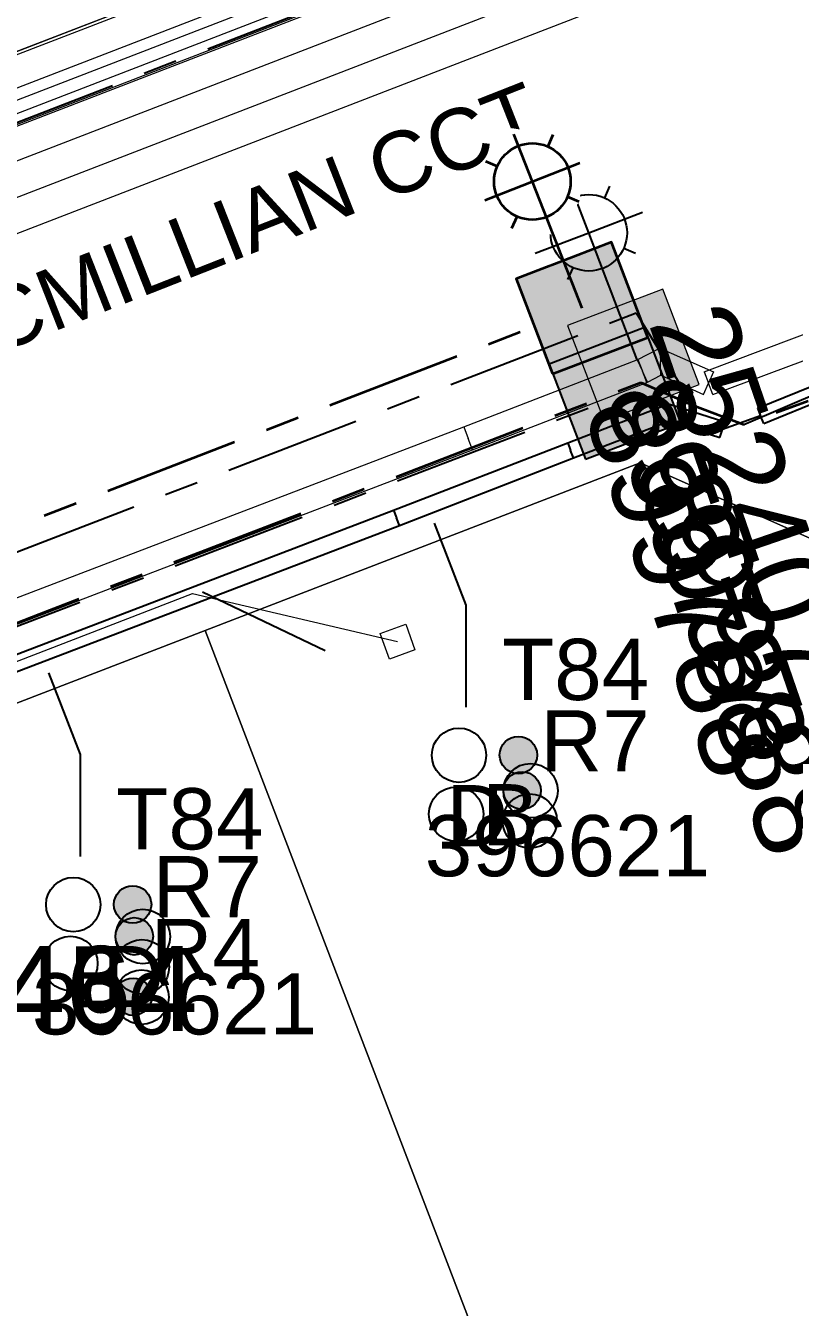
# Model space of a CAD drawing. Header units: metres. Extents: x 0 to 310918, y 0 to 6270107.
# Drawn here: x 310528.83 to 310551.44, y 6269682.89 to 6269720.59 of the extents above; entities that cross this region are included whole.
import ezdxf
from ezdxf import colors
from ezdxf.entities.mleader import LeaderData, LeaderLine
from ezdxf.enums import TextEntityAlignment as Align
from ezdxf.math import Vec2, Vec3

# ---------------------------------------------------------------- set-up
doc = ezdxf.new("R2010")
doc.units = ezdxf.units.M
doc.linetypes.add('Cable Exist UG', pattern=[7, 4, -1, 1, -1])
doc.linetypes.add('PHANTOMX2', pattern=[6.6, 3, -0.75, 0.2, -0.75, 0.2, -0.75, 0.2, -0.75])
doc.layers.get('0').update_dxf_attribs({"color": 6})
for name, color, linetype, lineweight in [('_User Miscellaneous1', 30, 'Continuous', 13), ('_User_LV_Exist', 5, 'Continuous', 35), ('Cadastre Developer_SP_NEW', 92, 'Continuous', 15), ('Cadastre Land Parcels_SP_EXT', 118, 'Continuous', 15), ('Cadastre Roads_SP_EXT', 218, 'Continuous', 15), ('Mains_LV_EXT', 163, 'Continuous', 25), ('Mains_LV_SL_EXT', 135, 'Continuous', 25), ('Services_SP_EXT', 42, 'PHANTOMX2', 20)]:
    doc.layers.add(name, color=color, linetype=linetype, lineweight=lineweight)
doc.layers.add('_User Miscellaneous10', color=252, linetype='Continuous', lineweight=13, plot=False, transparency=0.7)
doc.layers.add('_User Miscellaneous12', color=252, linetype='Continuous', lineweight=13, plot=False, transparency=0.75)
for name, color, linetype in [('Duct_SP_EXT', 30, 'Continuous'), ('Mains_SL_NEW_Hardwired', 2, 'Continuous'), ('SupportsUG_SP_LV_SL_EXT', 7, 'Continuous'), ('Trench_SP_EXT', 7, 'Continuous')]:
    doc.layers.add(name, color=color, linetype=linetype)
doc.layers.add('Features_HIDE', color=1, linetype='Continuous', plot=False)
doc.styles.add('COLUMN_LABEL', font='arial.ttf', dxfattribs={"height": 2})
doc.styles.add('iecARIAL', font='arial.ttf', dxfattribs={"height": 2})
doc.styles.add('POLE_LABEL', font='arial.ttf', dxfattribs={"height": 2})
doc.styles.add('SL_LABEL', font='arial.ttf', dxfattribs={"height": 2})
doc.styles.get("Standard").update_dxf_attribs({"font": 'arial.ttf'})

# ---------------------------------------------------------------- blocks, each defined once
blk = doc.blocks.new('COLUMN_EXT')
blk.add_hatch(color=256).paths.add_polyline_path([(1.5, -1.5), (1.5, 1.5), (-1.5, 1.5), (-1.5, -1.5)])
blk.add_lwpolyline([(1.5, 1.5), (-1.5, 1.5), (-1.5, -1.5), (1.5, -1.5)], close=True)
at = {"flags": 1}
blk.add_attdef('Z', (-1.813, 2.351), '', height=0.2, rotation=180, dxfattribs=at)
at = {"flags": 9}
for tag, p in [('SUBURB', (-1.813, 1.8)), ('NOTES', (-1.813, 2)), ('STREETNAME', (-1.813, 1.6)), ('LOCATION', (-1.813, 1.4)), ('LEGEND', (-1.813, 1.2)), ('OWNED_BY', (-1.813, 0.6)), ('USAGE', (-1.813, 1)), ('STATE', (-1.813, 0.8)), ('COLUMN_TYPE', (-1.813, 0.4))]:
    blk.add_attdef(tag, text='', height=0.2, rotation=180, dxfattribs=at).set_placement(p, align=Align.MIDDLE_LEFT)
for tag, style, p in [('STRUCTURE_PLANT_NUMBER', 'POLE_LABEL', (-1.813, -0.031)), ('STREET_CODE', 'COLUMN_LABEL', (-1.813, 0.2))]:
    blk.add_attdef(tag, text='', height=0.2, rotation=180, dxfattribs=dict(at, style=style)).set_placement(p, align=Align.MIDDLE_LEFT)
at = {"style": 'COLUMN_LABEL', "width": 0.9, "flags": 8}
blk.add_attdef('ASSET_NUM', text='', height=2, rotation=270, dxfattribs=at).set_placement((2, -4), align=Align.MIDDLE_LEFT)
blk = doc.blocks.new('DUCT_EXT')
blk.add_circle((0, 0.8), 0.8)
at = {"flags": 1}
blk.add_attdef('Z', (0, 0), '', height=0.2, dxfattribs=at)
at = {"flags": 9}
for tag, p in [('DUCT_CODE', (0, 0)), ('XSECT_TYPE', (0, -0.2)), ('FB_REFERENCE', (0, -0.4)), ('STATE', (0, -0.6)), ('NOTES', (0, -0.8))]:
    blk.add_attdef(tag, text='', height=0.2, dxfattribs=at).set_placement(p, align=Align.MIDDLE_LEFT)
blk = doc.blocks.new('*U379')
at = {"width": 0.9}
blk.add_attdef('LNUMBER', text='', height=1, rotation=110.9022, dxfattribs=at).set_placement((-1.563, 6.896), align=Align.MIDDLE_LEFT)
at = {"flags": 9}
for tag, p in [('LRATECODE', (-7.4, 0)), ('LOUTREACHVOCAB', (-7.2, 0)), ('LOUTREACH', (-7, 0)), ('LANTNUMBER', (-6.6, 0)), ('LNEW', (-6.4, 0)), ('LMASTVOCAB', (-6.2, 0)), ('LMAST', (-6, 0)), ('LLAMPVOCAB', (-5.8, 0)), ('LLAMP', (-5.6, 0)), ('LEXIST', (-5.4, 0)), ('LCHARGE3PERCENT', (-5.2, 0)), ('LCHARGE3', (-5, 0)), ('LCHARGE2PERCENT', (-4.8, 0)), ('LCHARGE2', (-4.6, 0)), ('LCHARGE1PERCENT', (-4.4, 0)), ('LCHARGE1', (-4.2, 0)), ('LCATEGORY', (-4, 0)), ('LBRACKETVOCAB', (-3.8, 0)), ('LBRACKET', (-3.6, 0)), ('LKINGHEIGHT', (-3.4, 0)), ('CREPLACE', (-3.2, 0)), ('CREMOVE', (-3, 0)), ('CNUMBER', (-2.8, 0)), ('CNEW', (-2.6, 0)), ('CEXIST', (-2.4, 0)), ('USAGE', (-2.2, 0)), ('STATE', (-2, 0)), ('OWNED_BY', (-1.8, 0)), ('ORIENTATION', (-1.6, 0)), ('OPERATING_VOLTAGE', (-1.4, 0)), ('NO_PHASES', (-1.2, 0)), ('LANTERN_TYPE', (-1, 0)), ('LANTERN_PURPOSE', (-0.8, 0)), ('CONTROL_TYPE', (-0.6, 0)), ('CONSTRUCTED_VOLTAGE', (-0.4, 0))]:
    blk.add_attdef(tag, text='', height=0.001, rotation=270, dxfattribs=at).set_placement(p, align=Align.MIDDLE_LEFT)
at = {"style": 'SL_LABEL', "flags": 9}
blk.add_attdef('STREET_CODE', text='', height=0.001, rotation=270, dxfattribs=at).set_placement((0.001, 0), align=Align.MIDDLE_LEFT)
at = {"flags": 1}
blk.add_attdef('Z', (0, 0), '', height=0.001, rotation=270, dxfattribs=at)
at = {"flags": 9}
for tag, p in [('LREMOVE', (0, -7.6)), ('LREPLACE', (0, -7.8)), ('LTYPE', (0, -8)), ('LTYPEVOCAB', (0, -8.2)), ('LEGEND', (0, -8.4)), ('SUBURB', (0, -8.6)), ('STREETNAME', (0, -8.8)), ('LOCATION', (0, -9)), ('NOTES', (0, -9.2)), ('MAINTAINED_BY', (0, -9.863))]:
    blk.add_attdef(tag, text='', height=0.001, dxfattribs=at).set_placement(p, align=Align.MIDDLE_LEFT)
blk.add_attdef('OPERATED_BY', (0, -9.607), '', height=0.001, dxfattribs=at)
at = {"layer": 'Features_HIDE', "width": 0.9}
blk.add_attdef('ASSET_NUM', text='', height=1, rotation=110.9022, dxfattribs=at).set_placement((-3.432, 6.183), align=Align.MIDDLE_LEFT)
at = {"transparency": 33554651}
blk.add_wipeout([(-2.029, 5.313), (-0.815, 5.106), (0.149, 4.339), (-0.058, 3.124), (-0.825, 2.16), (-2.04, 2.367), (-3.004, 3.135), (-2.796, 4.349)], dxfattribs=at)
for p, q in [((-1.427, 3.737), (-2.029, 5.313)), ((-0.815, 5.106), (-0.968, 4.764)), ((-2.796, 4.349), (-2.454, 4.196)), ((-1.427, 3.737), (0.149, 4.339)), ((-3.004, 3.135), (-1.427, 3.737)), ((0, 0), (-1.427, 3.737)), ((-0.058, 3.124), (-0.4, 3.277)), ((-2.04, 2.367), (-1.886, 2.71))]:
    blk.add_line(p, q)
blk.add_circle((-1.427, 3.737), 1.125)
blk = doc.blocks.new('CCP_EXT')
at = {"flags": 9}
for tag, p in [('OWNED_BY', (0, -1)), ('USAGE', (0, -1.2)), ('LEGEND', (0, -1.4)), ('LIFE_SUPPORT', (0, -1.6)), ('STATE', (0, -1.8)), ('NOTES', (0, -2))]:
    blk.add_attdef(tag, text='', height=0.2, dxfattribs=at).set_placement(p, align=Align.MIDDLE_LEFT)
at = {"transparency": 33554651}
blk.add_wipeout([(0, 0.566), (0.566, 0), (0, -0.566), (-0.566, 0)], dxfattribs=at)
blk.add_lwpolyline([(-0.566, 0), (0, 0.566), (0.566, 0), (0, -0.566), (-0.566, 0)])
at = {"flags": 1}
blk.add_attdef('Z', (0, 0), '', height=0.2, dxfattribs=at)
at = {"flags": 9}
for tag, p in [('CCP_TYPE', (0, 0)), ('CONSTRUCTED_VOLTAGE', (0, -0.2)), ('NO_PHASES', (0, -0.4)), ('OPERATING_VOLTAGE', (0, -0.6)), ('ORIENTATION', (0, -0.8))]:
    blk.add_attdef(tag, text='', height=0.2, dxfattribs=at).set_placement(p, align=Align.MIDDLE_LEFT)
blk = doc.blocks.new('CABLE_LARGE_EXT')
h = blk.add_hatch(color=256)
edge = h.paths.add_edge_path()
edge.add_arc((0, 0.55), 0.55, 0, 360)
blk.add_circle((0, 0.55), 0.55)
at = {"flags": 1}
blk.add_attdef('Z', (0, 0), '', height=0.2, dxfattribs=at)
at = {"flags": 9}
for tag, p in [('COND_CODE', (0, 0)), ('STATE', (0, -0.4)), ('FB_REFERENCE', (0, -0.2)), ('XSECT_SIZE', (0, -0.6)), ('NOTES', (0, -0.8))]:
    blk.add_attdef(tag, text='', height=0.2, dxfattribs=at).set_placement(p, align=Align.MIDDLE_LEFT)
blk = doc.blocks.new('PILLAR_EXT')
blk.add_hatch(color=256).paths.add_polyline_path([(-2.5, 1), (-2.5, -1), (2.5, -1), (2.5, 1)])
for p, q in [((0, 1), (0, -1)), ((-2.5, 0), (2.5, 0))]:
    blk.add_line(p, q)
at = {"ltscale": 10}
blk.add_line((2.5, 0), (-2.5, 0), dxfattribs=at)
blk.add_lwpolyline([(-2.5, -1), (-1.25, -1), (1.25, -1), (2.5, -1), (2.5, 1), (-2.5, 1)], close=True)
at = {"width": 0.9, "flags": 8}
blk.add_attdef('ASSET_NUM', text='', height=2, rotation=90, dxfattribs=at).set_placement((-2, 4), align=Align.MIDDLE_LEFT)
for tag, p, flags in [('OWNED_BY', (0, -0.2), 9), ('STATE', (0, -0.4), 9), ('SUPPORT_TYPE', (0, -0.6), 9), ('USAGE', (0, -0.8), 9), ('LEGEND', (0, -1), 9), ('LOCATION', (0, -1.2), 9), ('NOTES', (0, -1.4), 9), ('PARENT', (0, -1.6), 9), ('STREETNAME', (0, -1.8), 9), ('SUBURB', (0, -2), 1)]:
    blk.add_attdef(tag, p, '', height=0.2, dxfattribs=dict(flags=flags))
blk = doc.blocks.new('*U394')
at = {"style": 'SL_LABEL'}
for tag, height, rotation, flags, p in [('ASSET_NUM', 1, 111.4198, 8, (-3.487, 6.151)), ('STREET_CODE', 0.001, 270, 9, (0.001, 0))]:
    blk.add_attdef(tag, text='', height=height, rotation=rotation, dxfattribs=dict(at, flags=flags)).set_placement(p, align=Align.MIDDLE_LEFT)
for tag, height, rotation, flags, p in [('LNUMBER', 1, 111.4198, 8, (-1.625, 6.882)), ('LRATECODE', 0.2, 270, 9, (-1.4, 1.8)), ('LREMOVE', 0.2, 270, 9, (-1.4, 1.6)), ('LREPLACE', 0.2, 270, 9, (-1.4, 1.4)), ('LTYPE', 0.2, 270, 9, (-1.4, 1.2)), ('LTYPEVOCAB', 0.2, 270, 9, (-1.4, 1)), ('LEGEND', 0.2, 270, 9, (-1.4, 0.8)), ('SUBURB', 0.2, 270, 9, (-1.4, 0.6)), ('STREETNAME', 0.2, 270, 9, (-1.4, 0.4)), ('LOCATION', 0.2, 270, 9, (-1.4, 0.2)), ('LNEW', 0.2, 270, 9, (-6.4, 0)), ('LMASTVOCAB', 0.2, 270, 9, (-6.2, 0)), ('LMAST', 0.2, 270, 9, (-6, 0)), ('LLAMPVOCAB', 0.2, 270, 9, (-5.8, 0)), ('LLAMP', 0.2, 270, 9, (-5.6, 0)), ('LEXIST', 0.2, 270, 9, (-5.4, 0)), ('LCHARGE3PERCENT', 0.2, 270, 9, (-5.2, 0)), ('LCHARGE3', 0.2, 270, 9, (-5, 0)), ('LCHARGE2PERCENT', 0.2, 270, 9, (-4.8, 0)), ('LCHARGE2', 0.2, 270, 9, (-4.6, 0)), ('LCHARGE1PERCENT', 0.2, 270, 9, (-4.4, 0)), ('LCHARGE1', 0.2, 270, 9, (-4.2, 0)), ('LCATEGORY', 0.2, 270, 9, (-4, 0)), ('LBRACKETVOCAB', 0.2, 270, 9, (-3.8, 0)), ('LBRACKET', 0.2, 270, 9, (-3.6, 0)), ('LKINGHEIGHT', 0.2, 270, 9, (-3.4, 0)), ('CREPLACE', 0.2, 270, 9, (-3.2, 0)), ('CREMOVE', 0.2, 270, 9, (-3, 0)), ('CNUMBER', 0.2, 270, 9, (-2.8, 0)), ('CNEW', 0.2, 270, 9, (-2.6, 0)), ('CEXIST', 0.2, 270, 9, (-2.4, 0)), ('USAGE', 0.2, 270, 9, (-2.2, 0)), ('STATE', 0.2, 270, 9, (-2, 0)), ('OWNED_BY', 0.2, 270, 9, (-1.8, 0)), ('ORIENTATION', 0.2, 270, 9, (-1.6, 0)), ('OPERATING_VOLTAGE', 0.2, 270, 9, (-1.4, 0)), ('NOTES', 0.2, 270, 9, (-1.4, 0)), ('NO_PHASES', 0.2, 270, 9, (-1.2, 0)), ('LANTERN_TYPE', 0.2, 270, 9, (-1, 0)), ('LANTERN_PURPOSE', 0.2, 270, 9, (-0.8, 0)), ('CONTROL_TYPE', 0.2, 270, 9, (-0.6, 0)), ('CONSTRUCTED_VOLTAGE', 0.2, 270, 9, (-0.4, 0)), ('MAINTAINED_BY', 0.2, 270, 9, (-1.4, -0.663))]:
    blk.add_attdef(tag, text='', height=height, rotation=rotation, dxfattribs=dict(flags=flags)).set_placement(p, align=Align.MIDDLE_LEFT)
for tag, p, height, flags in [('Z', (0, 0), 0.001, 1), ('OPERATED_BY', (-1.4, -0.407), 0.2, 9)]:
    blk.add_attdef(tag, p, '', height=height, rotation=270, dxfattribs=dict(flags=flags))
at = {"transparency": 33554651}
blk.add_wipeout([(-2.077, 5.295), (-0.861, 5.098), (0.11, 4.34), (-0.086, 3.124), (-0.844, 2.153), (-2.061, 2.349), (-3.032, 3.107), (-2.836, 4.324)], dxfattribs=at)
for p, q in [((-1.872, 4.771), (-2.009, 5.12)), ((-0.913, 2.327), (-2.009, 5.12)), ((-0.861, 5.098), (-1.011, 4.755)), ((-2.857, 3.176), (-0.064, 4.272)), ((-2.836, 4.324), (-2.492, 4.174)), ((-0.413, 4.135), (-0.064, 4.272)), ((-2.857, 3.176), (-2.508, 3.313)), ((-0.086, 3.124), (-0.43, 3.274)), ((-2.061, 2.349), (-1.911, 2.693)), ((0, 0), (-1.05, 2.676))]:
    blk.add_line(p, q)
blk.add_circle((-1.461, 3.724), 1.125)
at = {"flags": 9}
for tag, p in [('LANTNUMBER', (-1.4, 2.6)), ('LOUTREACH', (-1.4, 2.2)), ('LOUTREACHVOCAB', (-1.4, 2))]:
    blk.add_attdef(tag, text='', height=0.2, rotation=270, dxfattribs=at).set_placement(p, align=Align.MIDDLE_LEFT)

msp = doc.modelspace()

# ---------------------------------------------------------------- linework, layer by layer
at = {"layer": '_User Miscellaneous1'}
for p, q in [((310542.356, 6269723.721), (310517.434, 6269714.096)), ((310542.893, 6269723.156), (310517.693, 6269713.424)), ((310541.713, 6269708.785), (310541.843, 6269708.449)), ((310541.972, 6269708.113), (310541.843, 6269708.449))]:
    msp.add_line(p, q, dxfattribs=at)
at = {"layer": 'Cadastre Land Parcels_SP_EXT', "linetype": 'Continuous'}
for points in [[(310546.604, 6269674.171), (310561.966, 6269680.086), (310555.467, 6269696.634), (310552.066, 6269705.432), (310546.905, 6269707.731), (310534.109, 6269702.797), (310545.269, 6269673.658), (310546.604, 6269674.171)], [(310532.395, 6269668.7), (310545.269, 6269673.658), (310534.109, 6269702.797), (310520.776, 6269697.657), (310531.933, 6269668.522), (310532.395, 6269668.7)]]:
    msp.add_lwpolyline(points, close=True, dxfattribs=at)
at = {"layer": 'Duct_SP_EXT'}
for p in [(310539.648, 6269706.339), (310539.821, 6269705.891)]:
    msp.add_line(p, (310539.734, 6269706.115), dxfattribs=at)
for points in [[(310541.787, 6269700.543), (310541.787, 6269703.541), (310540.855, 6269705.952)], [(310530.444, 6269696.149), (310530.444, 6269699.148), (310529.511, 6269701.558)]]:
    msp.add_lwpolyline(points, dxfattribs=at)
at = {"layer": 'Trench_SP_EXT', "linetype": 'Cable Exist UG'}
msp.add_lwpolyline([(310534.032, 6269703.936), (310537.967, 6269702.057)], dxfattribs=at)

# ---------------------------------------------------------------- block references
at = {"layer": '_User_LV_Exist'}
ref = msp.add_blockref('PILLAR_EXT', (310520.151, 6269699.71), dxfattribs=dict(at, rotation=201.2093778368722))
ref.add_attrib('ASSET_NUM', 'S131464', dxfattribs={"layer": '0', "height": 2.5, "style": 'iecARIAL'}).set_placement((310519.908, 6269692.267), align=Align.MIDDLE_LEFT)
at = {"layer": 'Duct_SP_EXT'}
for name, p, rotation in [('DUCT_EXT', (310540.775, 6269699.135), 269.6869114406522), ('CABLE_LARGE_EXT', (310542.771, 6269699.14), 269.469498664799), ('DUCT_EXT', (310542.88, 6269698.092), 269.6102388189747), ('CABLE_LARGE_EXT', (310542.88, 6269698.092), 269.9999999999998), ('DUCT_EXT', (310540.692, 6269697.402), 269.8265272703563), ('DUCT_EXT', (310542.856, 6269697.203), 269.5398028192975), ('DUCT_EXT', (310529.431, 6269694.741), 269.6869114406522), ('CABLE_LARGE_EXT', (310531.427, 6269694.746), 269.469498664799), ('DUCT_EXT', (310531.476, 6269693.804), 269.6102388189747), ('CABLE_LARGE_EXT', (310531.476, 6269693.804), 269.9999999999998), ('DUCT_EXT', (310529.348, 6269693.008), 269.8265272703563), ('DUCT_EXT', (310531.452, 6269692.914), 269.5398028192975), ('DUCT_EXT', (310531.44, 6269692.024), 269.3704013703346), ('CABLE_LARGE_EXT', (310531.44, 6269692.024), 270.4034847538475)]:
    msp.add_blockref(name, p, dxfattribs=dict(at, rotation=rotation))
at = {"layer": 'SupportsUG_SP_LV_SL_EXT'}
ref = msp.add_blockref('COLUMN_EXT', (310546.162, 6269709.77), dxfattribs=dict(at, rotation=200.9034677323226))
ref.add_attrib('ASSET_NUM', '899788', dxfattribs={"layer": '0', "height": 2.5, "rotation": 288.9942, "style": 'COLUMN_LABEL'}).set_placement((310548.162, 6269710.52), align=Align.TOP_LEFT)

# ---------------------------------------------------------------- texts
at = {"layer": 'Duct_SP_EXT'}
for s, p in [('R7', (310543.97, 6269698.653)), ('T84', (310531.494, 6269696.361)), ('D', (310541.203, 6269696.453)), ('B', (310542.25, 6269696.481)), ('396621', (310540.568, 6269695.57)), ('R7', (310532.566, 6269694.364)), ('R4', (310532.51, 6269692.517)), ('D', (310531.082, 6269691.723)), ('B', (310530.105, 6269691.712)), ('396621', (310529.014, 6269690.919))]:
    msp.add_text(s, height=1.8, dxfattribs=at).set_placement(p)

# ---------------------------------------------------------------- next in the draw order: block references
at = {"layer": 'Features_HIDE'}
ref = msp.add_blockref('*U379', (310546.819, 6269710.76), dxfattribs=at)
ref.add_attrib('ASSET_NUM', '252407', dxfattribs={"height": 2.5, "rotation": 288.9942, "style": 'iecARIAL'}).set_placement((310548.319, 6269712.26), align=Align.MIDDLE_LEFT)
at = {"layer": 'Services_SP_EXT', "rotation": 154.9377606895889}
msp.add_blockref('CCP_EXT', (310539.768, 6269702.472), dxfattribs=at)

# ---------------------------------------------------------------- next in the draw order: linework, layer by layer
at = {"layer": '_User Miscellaneous1'}
for p, q in [((310548.786, 6269710.41), (310570.305, 6269718.495)), ((310549.039, 6269709.736), (310570.559, 6269717.821)), ((310546.819, 6269710.76), (310547.486, 6269711.102)), ((310547.486, 6269711.102), (310549.059, 6269710.402)), ((310547.486, 6269711.102), (310547.497, 6269710.703)), ((310541.713, 6269708.785), (310546.837, 6269710.766)), ((310546.837, 6269710.766), (310546.819, 6269710.76)), ((310546.819, 6269710.76), (310546.967, 6269710.431)), ((310546.837, 6269710.766), (310546.967, 6269710.431)), ((310547.508, 6269710.304), (310547.497, 6269710.703)), ((310547.097, 6269710.095), (310546.967, 6269710.431)), ((310547.114, 6269710.102), (310546.967, 6269710.431)), ((310547.114, 6269710.102), (310547.508, 6269710.304)), ((310547.508, 6269710.304), (310548.766, 6269709.744)), ((310548.786, 6269710.41), (310548.912, 6269710.073)), ((310549.059, 6269710.402), (310548.912, 6269710.073)), ((310541.972, 6269708.113), (310547.097, 6269710.095)), ((310547.097, 6269710.095), (310547.114, 6269710.102)), ((310548.766, 6269709.744), (310548.912, 6269710.073)), ((310549.039, 6269709.736), (310548.912, 6269710.073)), ((310523.062, 6269701.659), (310541.713, 6269708.785)), ((310523.319, 6269700.986), (310541.972, 6269708.113))]:
    msp.add_line(p, q, dxfattribs=at)
at = {"layer": '_User Miscellaneous10', "linetype": 'Continuous', "flags": 128}
for points in [[(310380.408, 6269740.401), (310384.39, 6269749.352), (310514.931, 6269799.498), (310523.881, 6269795.522), (310549.071, 6269729.804), (310545.085, 6269720.851), (310414.636, 6269670.457), (310405.683, 6269674.445)], [(310381.489, 6269740.372), (310385.135, 6269748.567), (310514.903, 6269798.416), (310523.096, 6269794.776), (310547.989, 6269729.832), (310544.34, 6269721.635), (310414.664, 6269671.54), (310406.469, 6269675.19)], [(310382.571, 6269740.344), (310385.881, 6269747.782), (310514.875, 6269797.334), (310522.311, 6269794.031), (310546.907, 6269729.861), (310543.594, 6269722.419), (310414.691, 6269672.622), (310407.254, 6269675.935)], [(310383.653, 6269740.315), (310386.626, 6269746.997), (310514.847, 6269796.252), (310521.525, 6269793.285), (310545.825, 6269729.889), (310542.848, 6269723.203), (310414.718, 6269673.705), (310408.04, 6269676.68)], [(310384.735, 6269740.287), (310387.371, 6269746.212), (310514.82, 6269795.17), (310520.74, 6269792.54), (310544.743, 6269729.918), (310542.103, 6269723.987), (310414.745, 6269674.787), (310408.825, 6269677.425)]]:
    msp.add_lwpolyline(points, close=True, dxfattribs=at)
at = {"layer": '_User Miscellaneous10', "color": 4, "linetype": 'Continuous', "flags": 128}
msp.add_lwpolyline([(310383.978, 6269740.307), (310386.849, 6269746.761), (310514.839, 6269795.927), (310521.29, 6269793.062), (310545.501, 6269729.898), (310542.625, 6269723.438), (310414.726, 6269674.03), (310408.275, 6269676.903)], close=True, dxfattribs=at)
at = {"layer": '_User Miscellaneous10', "linetype": 'Continuous', "flags": 128}
msp.add_lwpolyline([(310385.817, 6269740.258), (310388.116, 6269745.427), (310514.792, 6269794.088), (310519.955, 6269791.795), (310543.661, 6269729.946), (310541.357, 6269724.771), (310414.773, 6269675.87), (310409.611, 6269678.169), (310385.817, 6269740.258)], dxfattribs=at)
at = {"layer": '_User Miscellaneous12'}
msp.add_lwpolyline([(310520.097, 6269699.603), (310522.928, 6269699.711), (310522.928, 6269699.711), (310533.735, 6269703.891), (310539.768, 6269702.472)], dxfattribs=at)
at = {"layer": '_User_LV_Exist', "color": 3, "linetype": 'Cable Exist UG', "flags": 128}
msp.add_lwpolyline([(310520.151, 6269699.71), (310529.225, 6269703.281), (310529.225, 6269703.281), (310546.92, 6269710.093), (310548.456, 6269709.426), (310548.456, 6269709.426), (310549.952, 6269708.859), (310567.02, 6269715.134)], dxfattribs=at)
at = {"layer": '_User_LV_Exist', "linetype": 'Cable Exist UG', "flags": 128}
msp.add_lwpolyline([(310520.151, 6269699.71), (310521.936, 6269703.314), (310543.792, 6269711.745)], dxfattribs=at)
at = {"layer": 'Cadastre Developer_SP_NEW', "linetype": 'Continuous'}
for points in [[(310541.357, 6269724.771), (310543.661, 6269729.946), (310537.382, 6269746.285), (310506.888, 6269734.597), (310514.62, 6269714.463), (310541.357, 6269724.771)], [(310546.604, 6269674.171), (310561.966, 6269680.086), (310555.467, 6269696.634), (310552.066, 6269705.432), (310546.905, 6269707.731), (310534.109, 6269702.797), (310545.269, 6269673.658), (310546.604, 6269674.171)], [(310532.395, 6269668.7), (310545.269, 6269673.658), (310534.109, 6269702.797), (310520.776, 6269697.657), (310531.933, 6269668.522), (310532.395, 6269668.7)]]:
    msp.add_lwpolyline(points, close=True, dxfattribs=at)
at = {"layer": 'Cadastre Roads_SP_EXT', "linetype": 'Continuous'}
for points in [[(310540.556, 6269724.36), (310513.819, 6269714.052), (310440.332, 6269685.72), (310413.937, 6269675.543)], [(310546.904, 6269707.73), (310552.066, 6269705.432), (310555.467, 6269696.634), (310561.966, 6269680.086), (310572.879, 6269652.068), (310593.027, 6269659.95), (310590.232, 6269667.084), (310586.583, 6269676.398), (310582.934, 6269685.711), (310579.285, 6269695.024), (310575.633, 6269704.343), (310572.169, 6269713.369)], [(310420.286, 6269658.916), (310433.083, 6269663.849), (310450.396, 6269670.524), (310463.729, 6269675.664), (310477.062, 6269680.804), (310492.252, 6269686.66), (310507.441, 6269692.517), (310520.776, 6269697.657), (310534.109, 6269702.797), (310546.905, 6269707.731)]]:
    msp.add_lwpolyline(points, dxfattribs=at)
at = {"layer": 'Duct_SP_EXT'}
for p, q in [((310550.355, 6269709.336), (310569.797, 6269717.247)), ((310550.536, 6269708.891), (310569.978, 6269716.803)), ((310544.772, 6269708.32), (310547.734, 6269709.466)), ((310547.734, 6269709.466), (310549.395, 6269708.938)), ((310547.734, 6269709.466), (310547.742, 6269709.212)), ((310547.749, 6269708.957), (310547.742, 6269709.212)), ((310550.355, 6269709.336), (310550.446, 6269709.114)), ((310550.536, 6269708.891), (310550.446, 6269709.114)), ((310544.945, 6269707.873), (310547.749, 6269708.957)), ((310547.749, 6269708.957), (310549.249, 6269708.48)), ((310549.249, 6269708.48), (310549.322, 6269708.709)), ((310549.395, 6269708.938), (310549.322, 6269708.709)), ((310539.648, 6269706.339), (310544.772, 6269708.32)), ((310544.772, 6269708.32), (310544.772, 6269708.32)), ((310544.772, 6269708.32), (310544.859, 6269708.097)), ((310544.772, 6269708.32), (310544.859, 6269708.097)), ((310539.821, 6269705.891), (310544.945, 6269707.873)), ((310544.945, 6269707.873), (310544.859, 6269708.097)), ((310544.945, 6269707.873), (310544.859, 6269708.097)), ((310544.945, 6269707.873), (310544.945, 6269707.873)), ((310520.997, 6269699.212), (310539.648, 6269706.339)), ((310521.168, 6269698.764), (310539.821, 6269705.891))]:
    msp.add_line(p, q, dxfattribs=at)
at = {"layer": 'Mains_LV_EXT', "linetype": 'Cable Exist UG'}
msp.add_lwpolyline([(310520.151, 6269699.71), (310521.749, 6269702.472), (310521.749, 6269702.472), (310546.786, 6269712.14), (310548.456, 6269709.426), (310548.456, 6269709.426), (310549.952, 6269708.859), (310566.887, 6269716.075)], dxfattribs=at)
at = {"layer": 'Mains_LV_SL_EXT', "linetype": 'Cable Exist UG'}
for points in [[(310514.598, 6269712.335), (310542.062, 6269722.957), (310545.03, 6269729.64), (310538.46, 6269746.787)], [(310520.151, 6269699.71), (310546.258, 6269709.678)]]:
    msp.add_lwpolyline(points, dxfattribs=at)
at = {"layer": 'Mains_SL_NEW_Hardwired', "color": 4, "linetype": 'Cable Exist UG', "flags": 128}
msp.add_lwpolyline([(310514.598, 6269712.335), (310542.062, 6269722.957), (310545.03, 6269729.64), (310538.46, 6269746.787)], dxfattribs=at)
at = {"layer": 'Trench_SP_EXT', "linetype": 'Cable Exist UG'}
msp.add_lwpolyline([(310550.446, 6269709.114), (310549.322, 6269708.709)], dxfattribs=at)

# ---------------------------------------------------------------- next in the draw order: block references
at = {"layer": '_User Miscellaneous1'}
ref = msp.add_blockref('COLUMN_EXT', (310546.706, 6269710.902), dxfattribs=dict(at, rotation=200.9034677323226))
ref.add_attrib('ASSET_NUM', '899788', dxfattribs={"layer": '0', "height": 2.5, "rotation": 288.9942, "style": 'COLUMN_LABEL'}).set_placement((310549.202, 6269707.786), align=Align.TOP_LEFT)
at = {"layer": '_User_LV_Exist'}
ref = msp.add_blockref('COLUMN_EXT', (310545.194, 6269712.28), dxfattribs=dict(at, rotation=200.9034677323226))
ref.add_attrib('ASSET_NUM', '899788', dxfattribs={"layer": '0', "height": 2.5, "rotation": 288.9942, "style": 'COLUMN_LABEL'}).set_placement((310547.578, 6269710.071), align=Align.TOP_LEFT)

# ---------------------------------------------------------------- next in the draw order: texts
at = {"layer": 'Duct_SP_EXT'}
msp.add_text('T84', height=1.8, dxfattribs=at).set_placement((310542.838, 6269700.754))

# ---------------------------------------------------------------- next in the draw order: leaders
at = {"layer": 'Cadastre Developer_SP_NEW'}
ml = msp.add_multileader_mtext('Standard', dxfattribs=at)
ml.set_content('{\\C7;CONSTRUCTED UNDER URS16102}', color=256)
ml.set_leader_properties()
ml.build(insert=Vec2(0, 0))
ml.multileader.update_dxf_attribs({"leader_type": 2, "has_text_frame": 1, "text_left_attachment_type": 2, "text_right_attachment_type": 2, "dogleg_length": 0.01})
ctx = ml.context
ctx.base_point, ctx.char_height, ctx.plane_origin, ctx.plane_x_axis, ctx.plane_y_axis = Vec3(310563.819, 6269743.846), 1.8, Vec3(311952.906, 6270183.813), Vec3(0.933494, 0.358594), Vec3(-0.358594, 0.933494)
ctx.left_attachment, ctx.right_attachment, ctx.text_align_type = 2, 2, 1
notes = []
notes.append((ctx, [(0, (0, 0, 0), (0, 0), (1, 0), 1, [])]))
ctx.mtext.insert, ctx.mtext.text_direction, ctx.mtext.rotation, ctx.mtext.width, ctx.mtext.alignment, ctx.mtext.flow_direction = Vec3(310574.896, 6269750.722), Vec3(0.933494, 0.358594), 0.366762, 23.5182, 2, 5
ctx.mtext.has_bg_fill, ctx.mtext.bg_color, ctx.mtext.bg_scale_factor, ctx.mtext.bg_transparency, ctx.mtext.use_window_bg_color = 1, -1073741824, 2, 0, 1
for ctx, leaders in notes:
    for number, flags, end, landing, length, lines in leaders:
        leader = LeaderData()
        leader.index, (leader.has_last_leader_line, leader.has_dogleg_vector, leader.attachment_direction) = number, flags
        leader.last_leader_point, leader.dogleg_vector, leader.dogleg_length = Vec3(end), Vec3(landing), length
        for number, points, colour, breaks in lines:
            line = LeaderLine()
            line.index, line.vertices, line.color, line.breaks = number, Vec3.list(points), colors.encode_raw_color(colour), breaks
            leader.lines.append(line)
        ctx.leaders.append(leader)

# ---------------------------------------------------------------- next in the draw order: leaders
ml = msp.add_multileader_mtext('Standard', dxfattribs=at)
ml.set_content('{\\C7;CONSTRUCTED UNDER URS16102}', color=256)
ml.set_leader_properties()
ml.build(insert=Vec2(0, 0))
ml.multileader.update_dxf_attribs({"leader_type": 2, "has_text_frame": 1, "text_left_attachment_type": 2, "text_right_attachment_type": 2, "dogleg_length": 0.01})
ctx = ml.context
ctx.base_point, ctx.char_height, ctx.plane_origin, ctx.plane_x_axis, ctx.plane_y_axis = Vec3(310598.848, 6269757.245), 1.8, Vec3(311987.935, 6270197.212), Vec3(0.933494, 0.358594), Vec3(-0.358594, 0.933494)
ctx.left_attachment, ctx.right_attachment, ctx.text_align_type = 2, 2, 1
notes = []
notes.append((ctx, [(0, (0, 0, 0), (0, 0), (1, 0), 1, [])]))
ctx.mtext.insert, ctx.mtext.text_direction, ctx.mtext.rotation, ctx.mtext.width, ctx.mtext.alignment, ctx.mtext.flow_direction = Vec3(310609.925, 6269764.121), Vec3(0.933494, 0.358594), 0.366762, 23.5182, 2, 5
ctx.mtext.has_bg_fill, ctx.mtext.bg_color, ctx.mtext.bg_scale_factor, ctx.mtext.bg_transparency, ctx.mtext.use_window_bg_color = 1, -1073741824, 2, 0, 1
for ctx, leaders in notes:
    for number, flags, end, landing, length, lines in leaders:
        leader = LeaderData()
        leader.index, (leader.has_last_leader_line, leader.has_dogleg_vector, leader.attachment_direction) = number, flags
        leader.last_leader_point, leader.dogleg_vector, leader.dogleg_length = Vec3(end), Vec3(landing), length
        for number, points, colour, breaks in lines:
            line = LeaderLine()
            line.index, line.vertices, line.color, line.breaks = number, Vec3.list(points), colors.encode_raw_color(colour), breaks
            leader.lines.append(line)
        ctx.leaders.append(leader)

# ---------------------------------------------------------------- next in the draw order: texts
at = {"layer": '_User_LV_Exist'}
msp.add_text('MCMILLIAN CCT', height=1.8, rotation=21.4837, dxfattribs=at).set_placement((310525.962, 6269710.131))

# ---------------------------------------------------------------- next in the draw order: block references
at = {"layer": '_User_LV_Exist', "color": 4}
msp.add_blockref('*U394', (310545.194, 6269712.28), dxfattribs=at)

doc.saveas('drawing.dxf')
